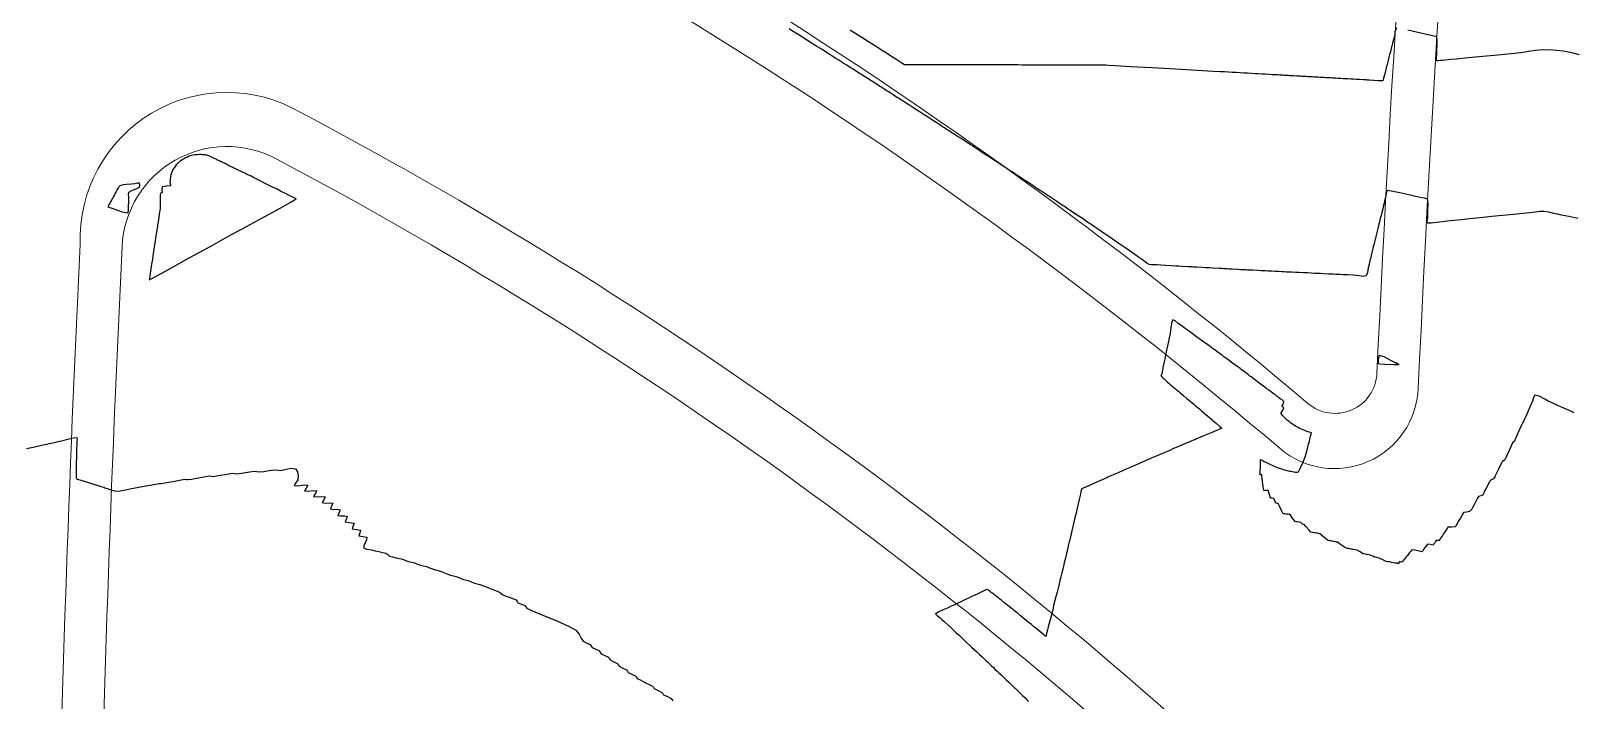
# Model space of a CAD drawing. Header units: millimetres. Extents: x 340454 to 342791, y 6993867 to 6995092.
# Drawn here: x 341823 to 341896.4, y 6994559.8 to 6994591.7 of the extents above; entities that cross this region are included whole.
import ezdxf

# ---------------------------------------------------------------- set-up
doc = ezdxf.new("R2010")
doc.units = ezdxf.units.MM
doc.header["$LTSCALE"] = 10
for name, color, linetype in [('T-HM-CURVA_INTERMEDIARIA', 45, 'Continuous'), ('T-HM-CURVA_MESTRA', 20, 'Continuous'), ('URB-Calçadas', 2, 'Continuous'), ('URB-Quadras', 3, 'Continuous')]:
    doc.layers.add(name, color=color, linetype=linetype)

msp = doc.modelspace()

# ---------------------------------------------------------------- linework, layer by layer
at = {"layer": 'T-HM-CURVA_INTERMEDIARIA', "color": 45, "linetype": 'Continuous', "lineweight": -3, "flags": 128}
for points, elevation in [([(341888.028, 6994591.849), (341887.954, 6994591.669), (341887.945, 6994591.526), (341887.926, 6994591.448), (341887.886, 6994591.295), (341887.841, 6994591.119), (341887.82, 6994591.035), (341887.798, 6994590.951), (341887.771, 6994590.846), (341887.736, 6994590.707), (341887.699, 6994590.564), (341887.671, 6994590.454), (341887.65, 6994590.372), (341887.629, 6994590.29), (341887.584, 6994590.114), (341887.544, 6994589.957), (341887.521, 6994589.868), (341887.471, 6994589.669), (341887.417, 6994589.46), (341887.401, 6994589.384), (341887.383, 6994589.324), (341887.285, 6994589.329), (341887.159, 6994589.336), (341886.947, 6994589.348), (341886.746, 6994589.36), (341886.637, 6994589.366), (341886.576, 6994589.369), (341886.461, 6994589.376), (341886.269, 6994589.387), (341886.121, 6994589.395), (341885.985, 6994589.403), (341885.85, 6994589.41), (341885.724, 6994589.417), (341885.598, 6994589.425), (341885.481, 6994589.431), (341885.365, 6994589.438), (341885.255, 6994589.444), (341885.143, 6994589.45), (341885.045, 6994589.456), (341884.959, 6994589.461), (341884.873, 6994589.466), (341884.772, 6994589.471), (341884.664, 6994589.477), (341884.564, 6994589.483), (341884.469, 6994589.488), (341884.375, 6994589.494), (341884.286, 6994589.499), (341884.198, 6994589.504), (341884.114, 6994589.508), (341884.032, 6994589.513), (341883.953, 6994589.518), (341883.876, 6994589.522), (341883.801, 6994589.526), (341883.728, 6994589.53), (341883.657, 6994589.534), (341883.589, 6994589.538), (341883.522, 6994589.542), (341883.458, 6994589.546), (341883.394, 6994589.549), (341883.261, 6994589.557), (341883.129, 6994589.564), (341883.064, 6994589.568), (341883.001, 6994589.571), (341882.94, 6994589.575), (341882.88, 6994589.578), (341882.822, 6994589.582), (341882.765, 6994589.585), (341882.709, 6994589.588), (341882.655, 6994589.591), (341882.603, 6994589.594), (341882.551, 6994589.597), (341882.452, 6994589.602), (341882.357, 6994589.608), (341882.267, 6994589.613), (341882.181, 6994589.618), (341882.098, 6994589.622), (341881.986, 6994589.629), (341881.777, 6994589.641), (341881.615, 6994589.65), (341881.446, 6994589.659), (341881.278, 6994589.669), (341881.106, 6994589.679), (341880.933, 6994589.688), (341880.757, 6994589.698), (341880.579, 6994589.708), (341880.397, 6994589.719), (341880.214, 6994589.729), (341880.027, 6994589.74), (341879.838, 6994589.75), (341879.646, 6994589.761), (341879.302, 6994589.781), (341878.53, 6994589.824), (341877.503, 6994589.883), (341876.395, 6994589.945), (341875.379, 6994590.003), (341874.627, 6994590.045), (341874.314, 6994590.063), (341874.187, 6994590.068), (341874.06, 6994590.072), (341873.932, 6994590.073), (341873.799, 6994590.073), (341873.666, 6994590.073), (341873.529, 6994590.074), (341873.391, 6994590.074), (341873.248, 6994590.075), (341873.106, 6994590.075), (341872.958, 6994590.075), (341872.771, 6994590.076), (341872.657, 6994590.076), (341872.604, 6994590.076), (341872.551, 6994590.077), (341872.463, 6994590.077), (341872.345, 6994590.077), (341872.215, 6994590.077), (341872.022, 6994590.078), (341871.858, 6994590.079), (341871.686, 6994590.079), (341871.515, 6994590.079), (341871.338, 6994590.08), (341871.16, 6994590.08), (341870.977, 6994590.081), (341870.792, 6994590.082), (341870.602, 6994590.082), (341870.409, 6994590.083), (341870.212, 6994590.083), (341870.011, 6994590.084), (341869.806, 6994590.084), (341869.597, 6994590.085), (341869.383, 6994590.086), (341869.229, 6994590.086), (341869.103, 6994590.086), (341868.943, 6994590.087), (341868.783, 6994590.087), (341868.651, 6994590.088), (341868.485, 6994590.088), (341868.317, 6994590.089), (341868.179, 6994590.089), (341868.006, 6994590.089), (341867.831, 6994590.09), (341867.687, 6994590.09), (341867.506, 6994590.091), (341867.323, 6994590.091), (341867.173, 6994590.092), (341866.983, 6994590.092), (341866.793, 6994590.093), (341866.635, 6994590.093), (341866.437, 6994590.094), (341866.237, 6994590.094), (341866.072, 6994590.095), (341865.865, 6994590.096), (341865.655, 6994590.096), (341865.482, 6994590.097), (341865.265, 6994590.097), (341864.984, 6994590.098), (341864.741, 6994590.099), (341864.636, 6994590.099), (341864.585, 6994590.099), (341864.518, 6994590.142), (341864.362, 6994590.241), (341864.177, 6994590.36), (341864.025, 6994590.457), (341863.896, 6994590.54), (341863.734, 6994590.643), (341863.575, 6994590.744), (341863.449, 6994590.825), (341863.29, 6994590.926), (341863.131, 6994591.027), (341863.005, 6994591.107), (341862.847, 6994591.208), (341862.683, 6994591.312), (341862.552, 6994591.395), (341862.403, 6994591.49), (341862.223, 6994591.604), (341862.072, 6994591.699), (341862.006, 6994591.741)], 709), ([(341896.752, 6994590.562), (341896.382, 6994590.662), (341895.964, 6994590.745), (341895.479, 6994590.798), (341895.019, 6994590.806), (341894.652, 6994590.779), (341894.316, 6994590.728), (341893.947, 6994590.668), (341893.484, 6994590.611), (341892.862, 6994590.553), (341892.141, 6994590.485), (341891.444, 6994590.419), (341890.893, 6994590.367), (341890.611, 6994590.341), (341890.352, 6994590.316), (341890.214, 6994590.303), (341890.163, 6994590.299), (341890.111, 6994590.294), (341890.027, 6994590.278), (341889.938, 6994590.277), (341889.936, 6994590.435), (341889.949, 6994590.62), (341889.953, 6994590.721), (341889.956, 6994590.822), (341889.962, 6994590.993), (341889.967, 6994591.127), (341889.968, 6994591.191), (341889.968, 6994591.251), (341889.966, 6994591.305), (341889.958, 6994591.385), (341889.944, 6994591.435), (341889.887, 6994591.444), (341889.739, 6994591.476), (341889.391, 6994591.552), (341888.976, 6994591.642), (341888.571, 6994591.747)], 709), ([(341896.486, 6994573.511), (341896.296, 6994573.596), (341896.003, 6994573.729), (341895.633, 6994573.896), (341895.449, 6994573.979), (341895.396, 6994574.003), (341895.334, 6994574.031), (341895.252, 6994574.068), (341895.095, 6994574.155), (341894.819, 6994574.297), (341894.623, 6994574.352), (341894.548, 6994574.238), (341894.5, 6994574.056), (341894.438, 6994573.915), (341894.365, 6994573.747), (341894.284, 6994573.561), (341894.2, 6994573.366), (341894.13, 6994573.203), (341894.098, 6994573.128), (341894.042, 6994573.049), (341893.985, 6994572.92), (341893.876, 6994572.676), (341893.766, 6994572.427), (341893.703, 6994572.286), (341893.673, 6994572.217), (341893.647, 6994572.159), (341893.572, 6994572.099), (341893.528, 6994572.007), (341893.459, 6994571.856), (341893.377, 6994571.68), (341893.296, 6994571.506), (341893.231, 6994571.36), (341893.184, 6994571.265), (341893.127, 6994571.228), (341893.074, 6994571.197), (341893.03, 6994571.107), (341892.975, 6994570.995), (341892.878, 6994570.795), (341892.783, 6994570.601), (341892.735, 6994570.501), (341892.71, 6994570.452), (341892.681, 6994570.405), (341892.651, 6994570.357), (341892.579, 6994570.328), (341892.492, 6994570.285), (341892.452, 6994570.217), (341892.418, 6994570.143), (341892.345, 6994570.003), (341892.282, 6994569.882), (341892.256, 6994569.832), (341892.205, 6994569.734), (341892.154, 6994569.635), (341892.125, 6994569.58), (341892.045, 6994569.56), (341891.94, 6994569.521), (341891.887, 6994569.44), (341891.843, 6994569.345), (341891.786, 6994569.243), (341891.723, 6994569.128), (341891.66, 6994569.011), (341891.61, 6994568.921), (341891.562, 6994568.855), (341891.507, 6994568.799), (341891.36, 6994568.771), (341891.227, 6994568.751), (341891.179, 6994568.672), (341891.134, 6994568.596), (341891.072, 6994568.492), (341891.019, 6994568.405), (341890.969, 6994568.322), (341890.914, 6994568.23), (341890.873, 6994568.16), (341890.848, 6994568.114), (341890.82, 6994568.073), (341890.648, 6994568.067), (341890.478, 6994568.062), (341890.437, 6994567.998), (341890.396, 6994567.936), (341890.345, 6994567.858), (341890.301, 6994567.79), (341890.259, 6994567.724), (341890.217, 6994567.66), (341890.176, 6994567.597), (341890.132, 6994567.53), (341890.098, 6994567.476), (341890.061, 6994567.419), (341889.992, 6994567.425), (341889.923, 6994567.431), (341889.885, 6994567.374), (341889.849, 6994567.32), (341889.812, 6994567.266), (341889.774, 6994567.208), (341889.639, 6994567.228), (341889.505, 6994567.249), (341889.473, 6994567.205), (341889.412, 6994567.121), (341889.337, 6994567.019), (341889.292, 6994566.947), (341889.242, 6994566.889), (341889.113, 6994566.911), (341888.896, 6994566.961), (341888.764, 6994566.983), (341888.708, 6994566.923), (341888.656, 6994566.849), (341888.598, 6994566.777), (341888.537, 6994566.701), (341888.477, 6994566.627), (341888.422, 6994566.558), (341888.362, 6994566.485), (341888.318, 6994566.43), (341888.286, 6994566.39), (341888.195, 6994566.426), (341888.145, 6994566.365), (341888.104, 6994566.315), (341888.054, 6994566.336), (341887.983, 6994566.347), (341887.886, 6994566.362), (341887.786, 6994566.381), (341887.689, 6994566.401), (341887.611, 6994566.414), (341887.533, 6994566.431), (341887.383, 6994566.506), (341887.208, 6994566.589), (341887.086, 6994566.614), (341886.984, 6994566.633), (341886.896, 6994566.677), (341886.829, 6994566.715), (341886.735, 6994566.733), (341886.646, 6994566.751), (341886.583, 6994566.763), (341886.52, 6994566.776), (341886.43, 6994566.794), (341886.292, 6994566.876), (341886.153, 6994566.958), (341886.055, 6994566.977), (341885.96, 6994566.996), (341885.911, 6994567.006), (341885.862, 6994567.016), (341885.811, 6994567.026), (341885.759, 6994567.036), (341885.702, 6994567.048), (341885.653, 6994567.058), (341885.603, 6994567.068), (341885.502, 6994567.139), (341885.317, 6994567.271), (341885.216, 6994567.342), (341885.163, 6994567.352), (341885.116, 6994567.361), (341885.062, 6994567.371), (341885.009, 6994567.381), (341884.956, 6994567.392), (341884.902, 6994567.402), (341884.846, 6994567.413), (341884.79, 6994567.422), (341884.736, 6994567.434), (341884.64, 6994567.517), (341884.474, 6994567.665), (341884.379, 6994567.747), (341884.325, 6994567.758), (341884.27, 6994567.767), (341884.215, 6994567.776), (341884.16, 6994567.786), (341884.101, 6994567.797), (341884.045, 6994567.806), (341883.955, 6994567.823), (341883.868, 6994567.917), (341883.715, 6994568.088), (341883.629, 6994568.183), (341883.545, 6994568.195), (341883.511, 6994568.24), (341883.47, 6994568.287), (341883.392, 6994568.301), (341883.311, 6994568.31), (341883.251, 6994568.316), (341883.195, 6994568.327), (341883.078, 6994568.494), (341882.963, 6994568.658), (341882.914, 6994568.666), (341882.862, 6994568.671), (341882.806, 6994568.677), (341882.749, 6994568.684), (341882.689, 6994568.689), (341882.631, 6994568.699), (341882.564, 6994568.829), (341882.452, 6994569.062), (341882.387, 6994569.191), (341882.336, 6994569.195), (341882.284, 6994569.198), (341882.234, 6994569.312), (341882.185, 6994569.425), (341882.094, 6994569.437), (341882.028, 6994569.44), (341881.977, 6994569.621), (341881.92, 6994569.806), (341881.862, 6994569.81), (341881.802, 6994569.808), (341881.704, 6994569.809), (341881.678, 6994570.005), (341881.636, 6994570.362), (341881.612, 6994570.555), (341881.53, 6994570.549), (341881.533, 6994570.692), (341881.542, 6994570.96), (341881.549, 6994571.124), (341881.552, 6994571.217), (341881.556, 6994571.286), (341881.622, 6994571.247), (341881.728, 6994571.191), (341881.832, 6994571.135), (341881.892, 6994571.104), (341881.994, 6994571.059), (341882.14, 6994570.997), (341882.265, 6994570.942), (341882.35, 6994570.906), (341882.437, 6994570.876), (341882.517, 6994570.849), (341882.627, 6994570.812), (341882.739, 6994570.779), (341882.825, 6994570.755), (341882.887, 6994570.742), (341882.939, 6994570.732), (341882.998, 6994570.721), (341883.061, 6994570.709), (341883.149, 6994570.694), (341883.208, 6994570.686), (341883.282, 6994570.677), (341883.332, 6994570.675), (341883.379, 6994570.729), (341883.441, 6994570.856), (341883.567, 6994571.132), (341883.681, 6994571.416), (341883.753, 6994571.662), (341883.802, 6994571.871), (341883.823, 6994571.97), (341883.843, 6994572.025), (341883.862, 6994572.08), (341883.898, 6994572.236), (341883.937, 6994572.403), (341883.959, 6994572.49), (341883.972, 6994572.557), (341883.884, 6994572.581), (341883.802, 6994572.607), (341883.688, 6994572.647), (341883.548, 6994572.706), (341883.445, 6994572.751), (341883.39, 6994572.777), (341883.311, 6994572.819), (341883.251, 6994572.854), (341883.177, 6994572.897), (341883.072, 6994572.97), (341882.98, 6994573.034), (341882.908, 6994573.09), (341882.862, 6994573.128), (341882.821, 6994573.162), (341882.778, 6994573.202), (341882.726, 6994573.25), (341882.656, 6994573.323), (341882.582, 6994573.401), (341882.546, 6994573.44), (341882.517, 6994573.48), (341882.59, 6994573.609), (341882.662, 6994573.741), (341882.618, 6994573.785), (341882.573, 6994573.83), (341882.623, 6994573.925), (341882.664, 6994574.044), (341882.578, 6994574.125), (341882.487, 6994574.179), (341882.428, 6994574.224), (341882.376, 6994574.263), (341882.332, 6994574.296), (341882.294, 6994574.325), (341882.248, 6994574.36), (341882.158, 6994574.428), (341882.058, 6994574.503), (341882.007, 6994574.542), (341881.959, 6994574.578), (341881.912, 6994574.613), (341881.872, 6994574.643), (341881.831, 6994574.675), (341881.692, 6994574.779), (341881.537, 6994574.895), (341881.475, 6994574.942), (341881.413, 6994574.988), (341881.256, 6994575.106), (341881.103, 6994575.22), (341881.049, 6994575.261), (341880.995, 6994575.301), (341880.83, 6994575.424), (341880.67, 6994575.543), (341880.623, 6994575.578), (341880.576, 6994575.613), (341880.404, 6994575.74), (341880.236, 6994575.865), (341880.156, 6994575.924), (341880.061, 6994575.994), (341879.895, 6994576.116), (341879.802, 6994576.184), (341879.736, 6994576.233), (341879.639, 6994576.305), (341879.464, 6994576.433), (341879.368, 6994576.503), (341879.315, 6994576.542), (341879.215, 6994576.615), (341879.033, 6994576.748), (341878.934, 6994576.82), (341878.894, 6994576.85), (341878.829, 6994576.897), (341878.679, 6994577.005), (341878.5, 6994577.135), (341878.353, 6994577.242), (341878.225, 6994577.334), (341878.066, 6994577.449), (341877.891, 6994577.575), (341877.749, 6994577.678), (341877.631, 6994577.762), (341877.488, 6994577.892), (341877.376, 6994577.945), (341877.324, 6994577.823), (341877.286, 6994577.573), (341877.243, 6994577.295), (341877.199, 6994577.078), (341877.163, 6994576.905), (341877.123, 6994576.708), (341877.077, 6994576.49), (341877.039, 6994576.311), (341877.013, 6994576.188), (341876.986, 6994576.059), (341876.96, 6994575.931), (341876.918, 6994575.734), (341876.86, 6994575.462), (341876.83, 6994575.323), (341876.801, 6994575.281), (341876.843, 6994575.228), (341876.906, 6994575.167), (341876.956, 6994575.121), (341877.004, 6994575.077), (341877.062, 6994575.026), (341877.119, 6994574.975), (341877.179, 6994574.923), (341877.251, 6994574.86), (341877.314, 6994574.806), (341877.363, 6994574.765), (341877.403, 6994574.73), (341877.453, 6994574.688), (341877.505, 6994574.644), (341877.565, 6994574.594), (341877.637, 6994574.534), (341877.721, 6994574.463), (341877.89, 6994574.321), (341878.045, 6994574.191), (341878.206, 6994574.056), (341878.304, 6994573.973), (341878.371, 6994573.916), (341878.439, 6994573.859), (341878.524, 6994573.787), (341878.636, 6994573.692), (341878.747, 6994573.598), (341878.832, 6994573.526), (341878.9, 6994573.468), (341878.968, 6994573.41), (341879.104, 6994573.294), (341879.224, 6994573.193), (341879.299, 6994573.128), (341879.455, 6994572.995), (341879.615, 6994572.858), (341879.671, 6994572.815), (341879.712, 6994572.774), (341879.619, 6994572.731), (341879.453, 6994572.666), (341879.195, 6994572.558), (341878.808, 6994572.396), (341878.586, 6994572.303), (341878.5, 6994572.265), (341878.414, 6994572.228), (341878.31, 6994572.183), (341878.179, 6994572.126), (341877.977, 6994572.04), (341877.65, 6994571.903), (341877.377, 6994571.786), (341877.225, 6994571.72), (341877.105, 6994571.667), (341876.954, 6994571.601), (341876.772, 6994571.523), (341876.58, 6994571.442), (341876.343, 6994571.341), (341876.106, 6994571.237), (341875.914, 6994571.151), (341875.733, 6994571.072), (341875.571, 6994571.002), (341875.44, 6994570.946), (341875.312, 6994570.891), (341875.157, 6994570.825), (341875.003, 6994570.759), (341874.765, 6994570.653), (341874.458, 6994570.516), (341874.283, 6994570.438), (341874.199, 6994570.401), (341874.114, 6994570.365), (341873.89, 6994570.264), (341873.504, 6994570.091), (341873.258, 6994569.981), (341873.133, 6994569.938), (341873.031, 6994569.879), (341872.992, 6994569.766), (341872.975, 6994569.636), (341872.915, 6994569.372), (341872.82, 6994568.959), (341872.765, 6994568.721), (341872.744, 6994568.632), (341872.722, 6994568.544), (341872.696, 6994568.437), (341872.663, 6994568.301), (341872.613, 6994568.089), (341872.532, 6994567.742), (341872.464, 6994567.453), (341872.426, 6994567.296), (341872.395, 6994567.171), (341872.356, 6994567.013), (341872.306, 6994566.805), (341872.254, 6994566.583), (341872.203, 6994566.365), (341872.163, 6994566.195), (341872.131, 6994566.06), (341872.09, 6994565.89), (341872.043, 6994565.698), (341871.995, 6994565.511), (341871.937, 6994565.279), (341871.857, 6994564.961), (341871.775, 6994564.638), (341871.726, 6994564.444), (341871.696, 6994564.319), (341871.666, 6994564.195), (341871.617, 6994563.998), (341871.528, 6994563.648), (341871.442, 6994563.313), (341871.404, 6994563.163), (341871.392, 6994563.113), (341871.361, 6994562.978), (341871.323, 6994562.844), (341871.278, 6994562.877), (341871.23, 6994562.921), (341871.131, 6994563.003), (341870.958, 6994563.146), (341870.856, 6994563.23), (341870.804, 6994563.273), (341870.752, 6994563.317), (341870.633, 6994563.415), (341870.482, 6994563.539), (341870.387, 6994563.617), (341870.293, 6994563.694), (341870.2, 6994563.77), (341870.107, 6994563.846), (341869.955, 6994563.971), (341869.834, 6994564.069), (341869.779, 6994564.114), (341869.731, 6994564.153), (341869.66, 6994564.211), (341869.509, 6994564.334), (341869.355, 6994564.459), (341869.314, 6994564.492), (341869.273, 6994564.525), (341869.229, 6994564.56), (341869.187, 6994564.594), (341869.118, 6994564.649), (341869.05, 6994564.703), (341868.976, 6994564.761), (341868.924, 6994564.801), (341868.874, 6994564.84), (341868.824, 6994564.878), (341868.781, 6994564.911), (341868.723, 6994564.953), (341868.675, 6994564.988), (341868.628, 6994565.022), (341868.586, 6994565.051), (341868.518, 6994565.093), (341868.467, 6994565.072), (341868.338, 6994565.011), (341868.085, 6994564.89), (341867.904, 6994564.804), (341867.788, 6994564.749), (341867.671, 6994564.694), (341867.529, 6994564.626), (341867.313, 6994564.523), (341867.096, 6994564.421), (341866.942, 6994564.348), (341866.819, 6994564.29), (341866.664, 6994564.217), (341866.428, 6994564.116), (341866.189, 6994564.014), (341866.074, 6994563.935), (341866.146, 6994563.845), (341866.282, 6994563.745), (341866.374, 6994563.661), (341866.491, 6994563.552), (341866.635, 6994563.419), (341866.795, 6994563.272), (341866.929, 6994563.148), (341866.988, 6994563.094), (341867.041, 6994563.044), (341867.188, 6994562.907), (341867.339, 6994562.767), (341867.377, 6994562.732), (341867.415, 6994562.697), (341867.55, 6994562.571), (341867.69, 6994562.439), (341867.739, 6994562.393), (341867.789, 6994562.347), (341867.911, 6994562.232), (341868.04, 6994562.111), (341868.102, 6994562.053), (341868.164, 6994561.995), (341868.271, 6994561.893), (341868.389, 6994561.782), (341868.464, 6994561.711), (341868.539, 6994561.64), (341868.632, 6994561.552), (341868.738, 6994561.452), (341868.828, 6994561.367), (341868.915, 6994561.284), (341869, 6994561.203), (341869.085, 6994561.122), (341869.195, 6994561.017), (341869.291, 6994560.925), (341869.362, 6994560.858), (341869.432, 6994560.79), (341869.556, 6994560.671), (341869.669, 6994560.563), (341869.727, 6994560.507), (341869.778, 6994560.458), (341869.817, 6994560.421), (341869.855, 6994560.384), (341869.966, 6994560.277), (341870.072, 6994560.174), (341870.123, 6994560.126), (341870.163, 6994560.087), (341870.21, 6994560.041), (341870.32, 6994559.935), (341870.441, 6994559.818), (341870.503, 6994559.757)], 711)]:
    msp.add_lwpolyline(points, dxfattribs=dict(at, elevation=elevation))
at = {"layer": 'T-HM-CURVA_INTERMEDIARIA', "color": 45, "linetype": 'Continuous', "lineweight": -3, "elevation": 711, "flags": 128}
for points in [[(341826.907, 6994583.818), (341826.904, 6994583.811), (341826.892, 6994583.791), (341826.871, 6994583.752), (341826.849, 6994583.712), (341826.806, 6994583.635), (341826.763, 6994583.557), (341826.733, 6994583.502), (341826.702, 6994583.447), (341826.663, 6994583.385), (341826.636, 6994583.326), (341826.874, 6994583.238), (341827.321, 6994583.094), (341827.587, 6994583.035), (341827.621, 6994583.143), (341827.624, 6994583.285), (341827.629, 6994583.403), (341827.63, 6994583.521), (341827.633, 6994583.654), (341827.636, 6994583.787), (341827.627, 6994583.913), (341827.641, 6994584.024), (341827.785, 6994584.104), (341828.02, 6994584.203), (341828.154, 6994584.269), (341828.167, 6994584.365), (341828.149, 6994584.452), (341828.053, 6994584.446), (341827.92, 6994584.418), (341827.759, 6994584.405), (341827.523, 6994584.386), (341827.373, 6994584.371), (341827.258, 6994584.338), (341827.179, 6994584.309), (341827.142, 6994584.241), (341827.089, 6994584.146), (341827.035, 6994584.049), (341826.992, 6994583.971), (341826.952, 6994583.898), (341826.907, 6994583.818)], [(341887.991, 6994575.883), (341887.98, 6994575.889), (341887.912, 6994575.926), (341887.73, 6994576.023), (341887.435, 6994576.169), (341887.2, 6994576.243), (341887.154, 6994576.069), (341887.161, 6994575.92), (341887.153, 6994575.853), (341887.236, 6994575.836), (341887.479, 6994575.827), (341887.919, 6994575.812), (341888.157, 6994575.808), (341888.069, 6994575.847), (341887.991, 6994575.883)]]:
    msp.add_lwpolyline(points, close=True, dxfattribs=at)
at = {"layer": 'T-HM-CURVA_MESTRA', "color": 20, "linetype": 'Continuous', "lineweight": -3, "elevation": 710, "flags": 128}
for points in [[(341896.661, 6994582.772), (341896.244, 6994582.859), (341895.897, 6994582.931), (341895.707, 6994582.97), (341895.585, 6994582.995), (341895.462, 6994583.021), (341895.293, 6994583.067), (341895.045, 6994583.108), (341894.855, 6994583.101), (341894.638, 6994583.073), (341894.373, 6994583.04), (341894.056, 6994583.008), (341893.602, 6994582.962), (341893.082, 6994582.91), (341892.568, 6994582.858), (341892.156, 6994582.816), (341891.836, 6994582.783), (341891.516, 6994582.751), (341891.105, 6994582.709), (341890.587, 6994582.65), (341890.078, 6994582.589), (341889.683, 6994582.547), (341889.509, 6994582.546), (341889.496, 6994582.652), (341889.515, 6994582.791), (341889.52, 6994582.988), (341889.524, 6994583.146), (341889.527, 6994583.226), (341889.528, 6994583.294), (341889.53, 6994583.348), (341889.531, 6994583.396), (341889.532, 6994583.46), (341889.531, 6994583.519), (341889.529, 6994583.573), (341889.522, 6994583.647), (341889.508, 6994583.7), (341889.45, 6994583.712), (341889.365, 6994583.73), (341889.24, 6994583.756), (341889.096, 6994583.786), (341888.877, 6994583.832), (341888.612, 6994583.891), (341888.182, 6994583.986), (341887.778, 6994584.072), (341887.588, 6994584.102), (341887.56, 6994584.025), (341887.544, 6994583.929), (341887.512, 6994583.8), (341887.463, 6994583.602), (341887.436, 6994583.493), (341887.414, 6994583.405), (341887.373, 6994583.237), (341887.327, 6994583.055), (341887.309, 6994582.981), (341887.291, 6994582.907), (341887.257, 6994582.772), (341887.218, 6994582.615), (341887.193, 6994582.512), (341887.167, 6994582.409), (341887.14, 6994582.297), (341887.109, 6994582.172), (341887.074, 6994582.03), (341887.044, 6994581.91), (341887.022, 6994581.819), (341886.999, 6994581.727), (341886.958, 6994581.561), (341886.922, 6994581.412), (341886.905, 6994581.346), (341886.889, 6994581.28), (341886.843, 6994581.092), (341886.799, 6994580.914), (341886.779, 6994580.831), (341886.76, 6994580.757), (341886.721, 6994580.596), (341886.677, 6994580.415), (341886.655, 6994580.192), (341886.584, 6994580.036), (341886.438, 6994580.005), (341886.228, 6994580.034), (341885.974, 6994580.066), (341885.7, 6994580.079), (341885.467, 6994580.09), (341885.339, 6994580.096), (341885.239, 6994580.101), (341885.139, 6994580.106), (341885.014, 6994580.112), (341884.799, 6994580.122), (341884.577, 6994580.133), (341884.407, 6994580.141), (341884.271, 6994580.148), (341884.13, 6994580.155), (341883.956, 6994580.163), (341883.781, 6994580.172), (341883.578, 6994580.181), (341883.387, 6994580.191), (341883.21, 6994580.199), (341883.064, 6994580.206), (341882.919, 6994580.213), (341882.794, 6994580.219), (341882.68, 6994580.225), (341882.566, 6994580.23), (341882.424, 6994580.237), (341882.225, 6994580.247), (341882.094, 6994580.253), (341881.988, 6994580.258), (341881.893, 6994580.263), (341881.802, 6994580.267), (341881.719, 6994580.271), (341881.643, 6994580.275), (341881.568, 6994580.279), (341881.424, 6994580.286), (341881.184, 6994580.299), (341881.044, 6994580.306), (341880.977, 6994580.309), (341880.913, 6994580.312), (341880.854, 6994580.315), (341880.797, 6994580.318), (341880.745, 6994580.321), (341880.695, 6994580.324), (341880.604, 6994580.329), (341880.458, 6994580.337), (341880.197, 6994580.352), (341880.053, 6994580.36), (341879.975, 6994580.365), (341879.905, 6994580.369), (341879.841, 6994580.372), (341879.783, 6994580.376), (341879.73, 6994580.379), (341879.573, 6994580.387), (341879.283, 6994580.404), (341879.123, 6994580.413), (341879.046, 6994580.417), (341878.98, 6994580.421), (341878.923, 6994580.424), (341878.777, 6994580.432), (341878.509, 6994580.448), (341878.362, 6994580.456), (341878.301, 6994580.459), (341878.251, 6994580.462), (341878.096, 6994580.471), (341877.813, 6994580.487), (341877.658, 6994580.496), (341877.607, 6994580.499), (341877.513, 6994580.504), (341877.295, 6994580.516), (341877.039, 6994580.531), (341876.802, 6994580.544), (341876.605, 6994580.555), (341876.484, 6994580.562), (341876.364, 6994580.562), (341876.25, 6994580.575), (341876.138, 6994580.645), (341875.997, 6994580.752), (341875.882, 6994580.832), (341875.74, 6994580.931), (341875.567, 6994581.052), (341875.412, 6994581.159), (341875.29, 6994581.244), (341875.135, 6994581.35), (341874.939, 6994581.485), (341874.775, 6994581.598), (341874.703, 6994581.648), (341874.647, 6994581.686), (341874.549, 6994581.753), (341874.371, 6994581.876), (341874.27, 6994581.944), (341874.2, 6994581.992), (341874.105, 6994582.057), (341873.935, 6994582.173), (341873.837, 6994582.24), (341873.795, 6994582.268), (341873.752, 6994582.297), (341873.579, 6994582.414), (341873.403, 6994582.534), (341873.354, 6994582.568), (341873.304, 6994582.601), (341873.138, 6994582.713), (341872.969, 6994582.827), (341872.912, 6994582.866), (341872.855, 6994582.904), (341872.696, 6994583.01), (341872.534, 6994583.12), (341872.47, 6994583.162), (341872.406, 6994583.205), (341872.254, 6994583.306), (341872.098, 6994583.411), (341872.027, 6994583.458), (341871.957, 6994583.505), (341871.799, 6994583.61), (341871.662, 6994583.701), (341871.609, 6994583.736), (341871.564, 6994583.766), (341871.511, 6994583.801), (341871.46, 6994583.835), (341871.408, 6994583.869), (341871.326, 6994583.923), (341871.225, 6994583.99), (341871.142, 6994584.045), (341871.058, 6994584.1), (341870.925, 6994584.188), (341870.788, 6994584.279), (341870.698, 6994584.338), (341870.609, 6994584.397), (341870.482, 6994584.48), (341870.35, 6994584.567), (341870.255, 6994584.63), (341870.161, 6994584.692), (341870.039, 6994584.772), (341869.913, 6994584.855), (341869.813, 6994584.921), (341869.712, 6994584.987), (341869.596, 6994585.063), (341869.475, 6994585.143), (341869.37, 6994585.212), (341869.264, 6994585.281), (341869.153, 6994585.354), (341869.038, 6994585.43), (341868.925, 6994585.503), (341868.816, 6994585.575), (341868.708, 6994585.646), (341868.6, 6994585.716), (341868.482, 6994585.794), (341868.368, 6994585.867), (341868.265, 6994585.935), (341868.162, 6994586.003), (341868.039, 6994586.082), (341867.921, 6994586.159), (341867.822, 6994586.224), (341867.723, 6994586.288), (341867.596, 6994586.371), (341867.474, 6994586.451), (341867.379, 6994586.512), (341867.285, 6994586.574), (341867.154, 6994586.659), (341867.027, 6994586.741), (341866.936, 6994586.8), (341866.846, 6994586.858), (341866.711, 6994586.946), (341866.58, 6994587.031), (341866.494, 6994587.087), (341866.407, 6994587.143), (341866.269, 6994587.233), (341866.133, 6994587.32), (341866.051, 6994587.374), (341865.968, 6994587.427), (341865.826, 6994587.519), (341865.687, 6994587.609), (341865.608, 6994587.66), (341865.529, 6994587.71), (341865.383, 6994587.804), (341865.24, 6994587.897), (341865.165, 6994587.945), (341865.09, 6994587.993), (341864.941, 6994588.089), (341864.794, 6994588.184), (341864.722, 6994588.23), (341864.65, 6994588.276), (341864.498, 6994588.374), (341864.348, 6994588.47), (341864.279, 6994588.514), (341864.211, 6994588.558), (341864.055, 6994588.658), (341863.902, 6994588.756), (341863.836, 6994588.798), (341863.771, 6994588.84), (341863.613, 6994588.941), (341863.456, 6994589.041), (341863.393, 6994589.082), (341863.331, 6994589.122), (341863.17, 6994589.224), (341863.011, 6994589.326), (341862.95, 6994589.364), (341862.89, 6994589.403), (341862.727, 6994589.507), (341862.565, 6994589.61), (341862.507, 6994589.647), (341862.45, 6994589.683), (341862.284, 6994589.789), (341862.12, 6994589.893), (341862.064, 6994589.928), (341862.009, 6994589.964), (341861.841, 6994590.07), (341861.674, 6994590.176), (341861.621, 6994590.21), (341861.568, 6994590.243), (341861.516, 6994590.276), (341861.464, 6994590.309), (341861.295, 6994590.416), (341861.127, 6994590.523), (341861.075, 6994590.555), (341861.024, 6994590.588), (341860.855, 6994590.695), (341860.686, 6994590.802), (341860.635, 6994590.834), (341860.584, 6994590.866), (341860.414, 6994590.973), (341860.244, 6994591.08), (341860.194, 6994591.112), (341860.143, 6994591.144), (341859.973, 6994591.251), (341859.802, 6994591.358), (341859.752, 6994591.39), (341859.702, 6994591.421), (341859.531, 6994591.529), (341859.36, 6994591.636), (341859.311, 6994591.667), (341859.261, 6994591.698), (341859.09, 6994591.806)], [(341822.755, 6994571.805), (341823.157, 6994571.894), (341823.485, 6994571.967), (341823.71, 6994572.017), (341823.92, 6994572.063), (341824.093, 6994572.101), (341824.209, 6994572.127), (341824.331, 6994572.154), (341824.453, 6994572.181), (341824.668, 6994572.234), (341824.987, 6994572.31), (341825.163, 6994572.338), (341825.169, 6994572.24), (341825.158, 6994572.152), (341825.157, 6994572.088), (341825.155, 6994572.029), (341825.153, 6994571.956), (341825.15, 6994571.825), (341825.143, 6994571.587), (341825.137, 6994571.334), (341825.133, 6994571.193), (341825.132, 6994571.14), (341825.13, 6994571.086), (341825.127, 6994570.98), (341825.125, 6994570.882), (341825.124, 6994570.829), (341825.122, 6994570.772), (341825.122, 6994570.723), (341825.122, 6994570.67), (341825.123, 6994570.585), (341825.126, 6994570.498), (341825.13, 6994570.434), (341825.139, 6994570.374), (341825.2, 6994570.345), (341825.348, 6994570.299), (341825.672, 6994570.198), (341826.006, 6994570.094), (341826.183, 6994570.039), (341826.3, 6994570.003), (341826.386, 6994569.976), (341826.444, 6994569.958), (341826.501, 6994569.94), (341826.601, 6994569.909), (341826.754, 6994569.862), (341826.89, 6994569.807), (341827.058, 6994569.767), (341827.23, 6994569.785), (341827.473, 6994569.839), (341827.77, 6994569.901), (341828.108, 6994569.964), (341828.543, 6994570.044), (341828.922, 6994570.114), (341829.088, 6994570.143), (341829.175, 6994570.136), (341829.355, 6994570.168), (341829.742, 6994570.238), (341830.132, 6994570.308), (341830.32, 6994570.34), (341830.387, 6994570.334), (341830.454, 6994570.327), (341830.619, 6994570.354), (341830.961, 6994570.413), (341831.306, 6994570.472), (341831.48, 6994570.499), (341831.567, 6994570.489), (341831.654, 6994570.48), (341831.898, 6994570.518), (341832.321, 6994570.587), (341832.577, 6994570.625), (341832.682, 6994570.613), (341832.787, 6994570.6), (341833.012, 6994570.632), (341833.383, 6994570.691), (341833.621, 6994570.723), (341833.741, 6994570.707), (341833.861, 6994570.692), (341834.071, 6994570.719), (341834.396, 6994570.769), (341834.618, 6994570.796), (341834.752, 6994570.777), (341834.886, 6994570.759), (341835.075, 6994570.804), (341835.353, 6994570.87), (341835.575, 6994570.847), (341835.676, 6994570.692), (341835.706, 6994570.488), (341835.693, 6994570.315), (341835.582, 6994570.152), (341835.514, 6994570.04), (341835.69, 6994570.032), (341835.987, 6994570.069), (341836.163, 6994570.062), (341836.081, 6994569.925), (341835.999, 6994569.788), (341836.16, 6994569.775), (341836.431, 6994569.802), (341836.592, 6994569.79), (341836.518, 6994569.654), (341836.443, 6994569.517), (341836.592, 6994569.5), (341836.84, 6994569.518), (341836.99, 6994569.503), (341836.922, 6994569.367), (341836.854, 6994569.23), (341836.993, 6994569.21), (341837.222, 6994569.222), (341837.362, 6994569.203), (341837.3, 6994569.068), (341837.238, 6994568.931), (341837.369, 6994568.908), (341837.582, 6994568.915), (341837.713, 6994568.893), (341837.657, 6994568.758), (341837.601, 6994568.623), (341837.725, 6994568.597), (341837.924, 6994568.6), (341838.048, 6994568.575), (341837.997, 6994568.441), (341837.946, 6994568.306), (341838.157, 6994568.277), (341838.368, 6994568.25), (341838.322, 6994568.116), (341838.276, 6994567.982), (341838.476, 6994567.95), (341838.677, 6994567.919), (341838.635, 6994567.786), (341838.593, 6994567.652), (341838.784, 6994567.617), (341838.975, 6994567.583), (341838.96, 6994567.462), (341838.899, 6994567.317), (341838.84, 6994567.177), (341838.826, 6994567.063), (341838.965, 6994567.013), (341839.196, 6994566.978), (341839.374, 6994566.937), (341839.546, 6994566.898), (341839.743, 6994566.859), (341839.878, 6994566.822), (341839.969, 6994566.75), (341840.06, 6994566.678), (341840.197, 6994566.64), (341840.38, 6994566.603), (341840.539, 6994566.568), (341840.685, 6994566.531), (341840.822, 6994566.478), (341840.958, 6994566.425), (341841.103, 6994566.391), (341841.252, 6994566.355), (341841.395, 6994566.3), (341841.532, 6994566.246), (341841.675, 6994566.212), (341841.817, 6994566.178), (341841.963, 6994566.121), (341842.103, 6994566.066), (341842.241, 6994566.033), (341842.378, 6994565.999), (341842.516, 6994565.948), (341842.671, 6994565.885), (341842.828, 6994565.821), (341842.966, 6994565.769), (341843.1, 6994565.736), (341843.235, 6994565.702), (341843.388, 6994565.642), (341843.536, 6994565.584), (341843.666, 6994565.551), (341843.797, 6994565.518), (341843.952, 6994565.457), (341844.103, 6994565.397), (341844.229, 6994565.365), (341844.356, 6994565.333), (341844.492, 6994565.281), (341844.668, 6994565.209), (341844.824, 6994565.147), (341844.982, 6994565.085), (341845.178, 6994565.009), (341845.298, 6994564.959), (341845.37, 6994564.902), (341845.441, 6994564.845), (341845.562, 6994564.794), (341845.762, 6994564.717), (341845.967, 6994564.64), (341846.085, 6994564.589), (341846.131, 6994564.522), (341846.176, 6994564.455), (341846.34, 6994564.389), (341846.503, 6994564.325), (341846.548, 6994564.259), (341846.593, 6994564.193), (341846.826, 6994564.094), (341847.367, 6994563.868), (341848.025, 6994563.588), (341848.609, 6994563.326), (341848.929, 6994563.153), (341849.086, 6994562.964), (341849.184, 6994562.775), (341849.285, 6994562.63), (341849.493, 6994562.513), (341849.627, 6994562.461), (341849.667, 6994562.395), (341849.708, 6994562.329), (341849.881, 6994562.244), (341850.053, 6994562.159), (341850.093, 6994562.094), (341850.133, 6994562.03), (341850.308, 6994561.944), (341850.482, 6994561.858), (341850.522, 6994561.795), (341850.562, 6994561.731), (341850.738, 6994561.644), (341850.914, 6994561.558), (341850.953, 6994561.496), (341850.993, 6994561.434), (341851.171, 6994561.346), (341851.348, 6994561.259), (341851.387, 6994561.198), (341851.426, 6994561.137), (341851.606, 6994561.049), (341851.785, 6994560.961), (341851.823, 6994560.902), (341851.862, 6994560.842), (341851.99, 6994560.777), (341852.224, 6994560.665), (341852.459, 6994560.552), (341852.589, 6994560.485), (341852.627, 6994560.427), (341852.666, 6994560.369), (341852.85, 6994560.279), (341853.034, 6994560.188), (341853.072, 6994560.131), (341853.11, 6994560.074), (341853.296, 6994559.983), (341853.481, 6994559.892), (341853.519, 6994559.837), (341853.556, 6994559.781)]]:
    msp.add_lwpolyline(points, dxfattribs=at)
msp.add_lwpolyline([(341832.853, 6994585.076), (341832.847, 6994585.08), (341832.827, 6994585.089), (341832.789, 6994585.108), (341832.75, 6994585.127), (341832.588, 6994585.206), (341832.424, 6994585.286), (341832.367, 6994585.314), (341832.314, 6994585.34), (341832.228, 6994585.382), (341832.113, 6994585.437), (341831.994, 6994585.495), (341831.937, 6994585.522), (341831.884, 6994585.548), (341831.838, 6994585.571), (341831.791, 6994585.593), (341831.679, 6994585.647), (341831.564, 6994585.703), (341831.507, 6994585.731), (341831.454, 6994585.756), (341831.404, 6994585.77), (341831.354, 6994585.782), (341831.3, 6994585.79), (341831.251, 6994585.797), (341831.177, 6994585.808), (341831.127, 6994585.81), (341831.076, 6994585.812), (341831.003, 6994585.816), (341830.904, 6994585.809), (341830.852, 6994585.807), (341830.783, 6994585.795), (341830.702, 6994585.784), (341830.621, 6994585.765), (341830.567, 6994585.75), (341830.512, 6994585.734), (341830.427, 6994585.698), (341830.365, 6994585.676), (341830.286, 6994585.631), (341830.228, 6994585.603), (341830.156, 6994585.551), (341830.088, 6994585.507), (341830.038, 6994585.461), (341830.002, 6994585.427), (341829.962, 6994585.39), (341829.891, 6994585.321), (341829.843, 6994585.253), (341829.793, 6994585.181), (341829.754, 6994585.123), (341829.723, 6994585.068), (341829.701, 6994585.023), (341829.679, 6994584.976), (341829.658, 6994584.901), (341829.637, 6994584.855), (341829.625, 6994584.78), (341829.616, 6994584.72), (341829.607, 6994584.659), (341829.602, 6994584.575), (341829.596, 6994584.497), (341829.61, 6994584.427), (341829.623, 6994584.374), (341829.63, 6994584.319), (341829.446, 6994584.313), (341829.232, 6994584.276), (341829.211, 6994584.126), (341829.223, 6994584.009), (341829.14, 6994583.97), (341829.137, 6994583.887), (341829.136, 6994583.77), (341829.133, 6994583.648), (341829.13, 6994583.506), (341829.129, 6994583.385), (341829.125, 6994583.264), (341829.11, 6994583.139), (341829.089, 6994583.001), (341829.065, 6994582.837), (341829.033, 6994582.628), (341829.017, 6994582.523), (341829.009, 6994582.469), (341828.997, 6994582.395), (341828.971, 6994582.222), (341828.94, 6994582.016), (341828.914, 6994581.846), (341828.891, 6994581.696), (341828.863, 6994581.509), (341828.835, 6994581.327), (341828.814, 6994581.182), (341828.786, 6994581), (341828.758, 6994580.818), (341828.736, 6994580.673), (341828.708, 6994580.49), (341828.674, 6994580.262), (341828.645, 6994580.072), (341828.631, 6994579.978), (341828.615, 6994579.904), (341828.61, 6994579.843), (341828.76, 6994579.921), (341829.146, 6994580.133), (341829.696, 6994580.438), (341830.333, 6994580.791), (341830.984, 6994581.151), (341831.572, 6994581.473), (341832.362, 6994581.905), (341833.247, 6994582.388), (341834.122, 6994582.867), (341834.878, 6994583.283), (341835.326, 6994583.532), (341835.536, 6994583.652), (341835.602, 6994583.692), (341835.611, 6994583.7), (341835.607, 6994583.709), (341835.579, 6994583.729), (341835.511, 6994583.759), (341835.42, 6994583.797), (341835.273, 6994583.872), (341835.141, 6994583.938), (341835.067, 6994583.976), (341834.994, 6994584.013), (341834.869, 6994584.075), (341834.672, 6994584.175), (341834.567, 6994584.227), (341834.516, 6994584.253), (341834.329, 6994584.346), (341834.139, 6994584.441), (341834.073, 6994584.474), (341833.893, 6994584.563), (341833.711, 6994584.654), (341833.631, 6994584.694), (341833.458, 6994584.779), (341833.282, 6994584.866), (341833.236, 6994584.888), (341833.19, 6994584.911), (341833.023, 6994584.993), (341832.853, 6994585.076)], close=True, dxfattribs=at)
at = {"layer": 'URB-Calçadas', "lineweight": 0}
msp.add_lwpolyline([(341855.722, 6994793.533, 0.040243), (341827.214, 6994612.041, 0.374062), (341831.04, 6994604.709, -0.06762), (341882.483, 6994571.801, 0.623397), (341889.068, 6994574.67, -0.020769), (341896.826, 6994663.947, -2.171006), (341908.618, 6994669.224, 0.02498), (341899.609, 6994562.94, 0.240837), (341904.437, 6994552.633, 0.042745), (341951.796, 6994521.968, 0.583941), (341962.301, 6994528.078, 0.011372), (341963.148, 6994544.94, -0.040951), (341979.664, 6994708.317, -2.033074), (341989.108, 6994698.718, 0.039016), (341974.145, 6994544.683, -0.017692), (341972.451, 6994517.698, 0.385816), (341976.453, 6994510.124, 0.039668), (342026.046, 6994493.296, 0.497561), (342034.832, 6994499.697, 0.024473), (342038.129, 6994543.226, -0.044523), (342055.858, 6994707.42)], format="xyb", dxfattribs=at)
msp.add_lwpolyline([(341790.258, 6994378.782, 0.100605), (341775.734, 6994403.864, -0.415224), (341775.807, 6994413.121, 0.158402), (341824.186, 6994548.245, -0.007285), (341825.32, 6994581.538, -0.591007), (341835.826, 6994587.824, -0.071689), (341885.087, 6994551.851, -0.211405), (341888.091, 6994544.335, -0.173668), (341813.942, 6994358.869, -0.435412), (341804.363, 6994357.388, -0.187892)], format="xyb", close=True, dxfattribs=at)
at = {"layer": 'URB-Quadras', "color": 252, "lineweight": 0}
msp.add_lwpolyline([(341894.671, 6994662.871, 0.020313), (341887.099, 6994575.39, -0.622615), (341883.809, 6994573.955, 0.0672), (341832.091, 6994606.977, -0.312653)], format="xyb", dxfattribs=at)
msp.add_lwpolyline([(341777.389, 6994411.898, 0.158416), (341826.185, 6994548.198, -0.007287), (341827.318, 6994581.441, -0.549481), (341834.654, 6994585.615, -0.071144), (341883.012, 6994550.383, -0.213403), (341886.029, 6994542.797, -0.172257), (341812.444, 6994360.194, -0.382994), (341805.809, 6994359.427, -0.188977), (341792.674, 6994379.442, 0.101092), (341777.604, 6994405.523, -0.360343)], format="xyb", close=True, dxfattribs=at)

doc.saveas('drawing.dxf')
